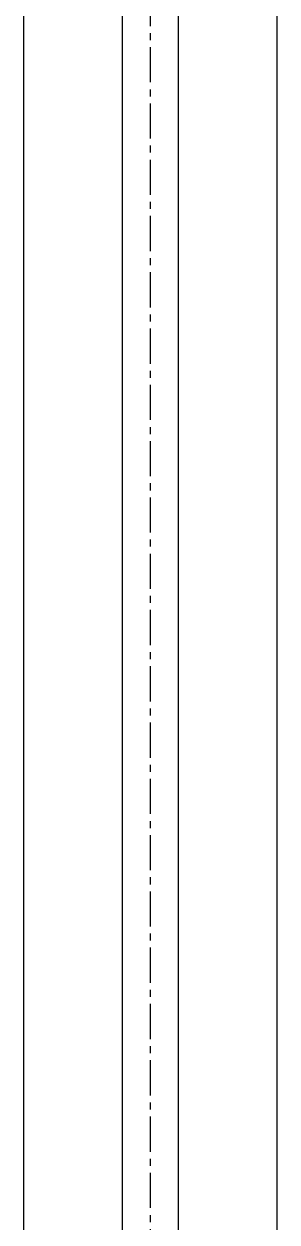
# Model space of a CAD drawing. Header units: inches. Extents: x 0 to 77285, y -118 to 40065.
# Drawn here: x 12972.6 to 13017.6, y 10182.6 to 10395.5 of the extents above; entities that cross this region are included whole.
import ezdxf

# ---------------------------------------------------------------- set-up
doc = ezdxf.new("R2010")
doc.units = ezdxf.units.IN
doc.header["$LTSCALE"] = 5
doc.header["$MEASUREMENT"] = 0
doc.linetypes.add('CENTER', pattern=[2, 1.25, -0.25, 0.25, -0.25])
doc.layers.add('11', color=1, linetype='CENTER')
doc.layers.add('A', color=8, linetype='Continuous')

# ---------------------------------------------------------------- blocks, each defined once
blk = doc.blocks.new('A$C1d88c6fe')
for p, q in [((-22.5, -705, 0), (-22.5, 0)), ((22.5, -705, 0), (22.5, 0))]:
    blk.add_line(p, q)
at = {"layer": '11'}
blk.add_line((0, -705, 0), (0, 0), dxfattribs=at)
at = {"layer": 'A'}
for p, q in [((-5, -705, 0), (-5, 0)), ((5, -705, 0), (5, 0))]:
    blk.add_line(p, q, dxfattribs=at)

msp = doc.modelspace()

# ---------------------------------------------------------------- block references
msp.add_blockref('A$C1d88c6fe', (12995.1497809, 10530.13160737, -0.00000001))

doc.saveas('drawing.dxf')
